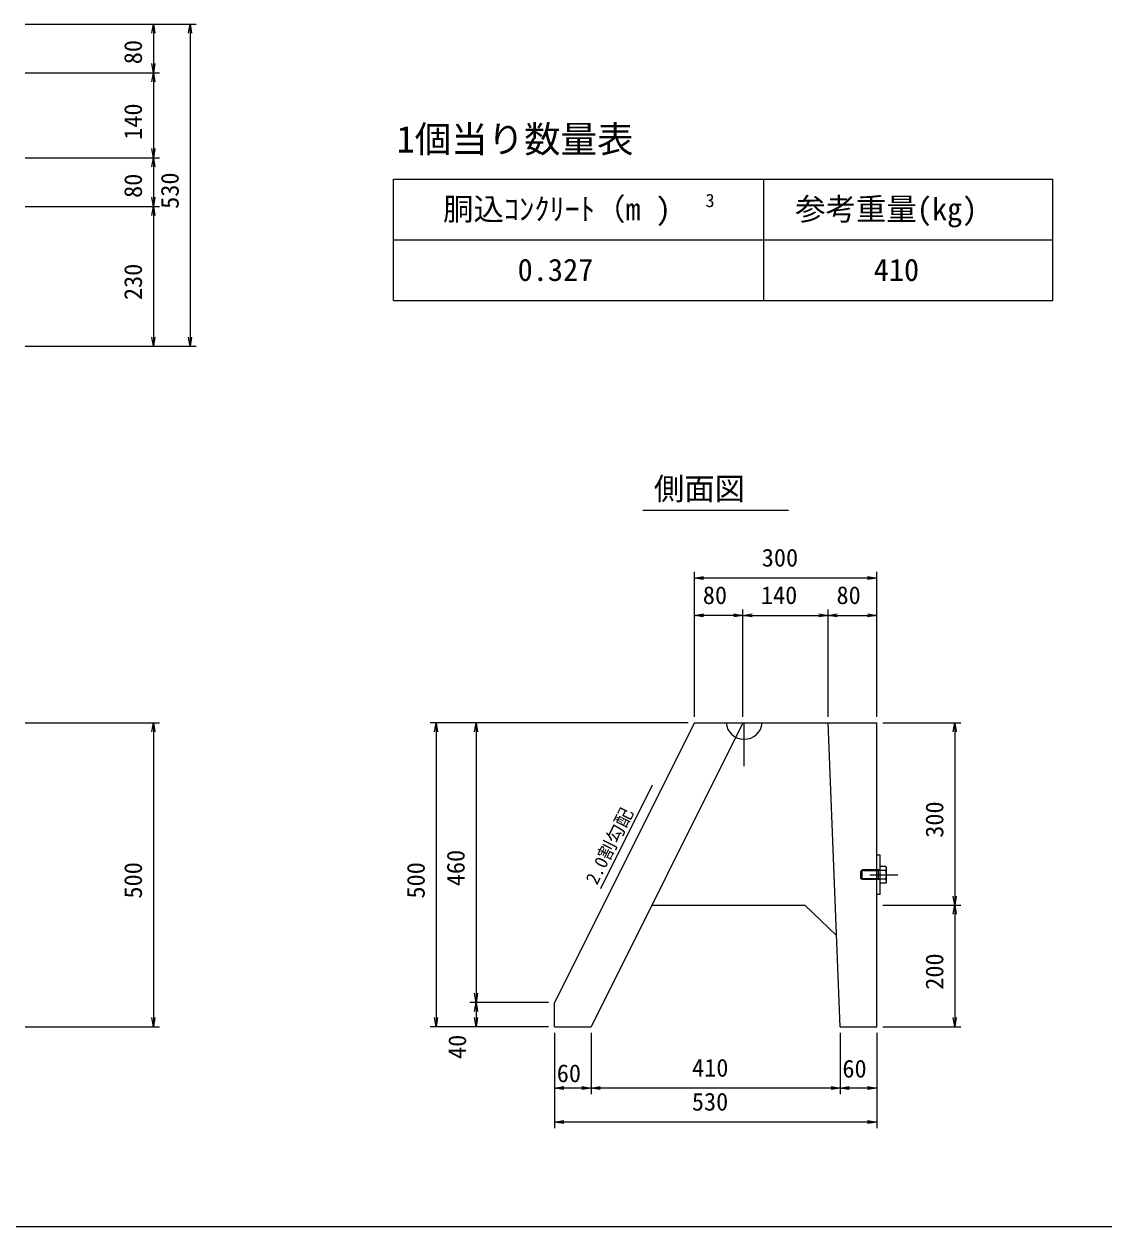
# Model space of a CAD drawing. Units: millimetres, scale not verified, with parts at other scales. Extents: x 28 to 42028, y -12 to 29688.
# Drawn here: x 13350 to 22235, y -12 to 9886 of the extents above; entities that cross this region are included whole.
import ezdxf
from ezdxf.enums import TextEntityAlignment as Align

# ---------------------------------------------------------------- set-up
doc = ezdxf.new("R2010")
doc.units = ezdxf.units.MM
doc.header["$LTSCALE"] = 50
for name, color, linetype, lineweight in [('0_2', 7, 'Continuous', 9), ('D-MTR-FRAM（材料表図枠）', 2, 'Continuous', 18), ('D-STR-DIM（寸法）', 7, 'Continuous', 18), ('D-STR-HTXT（旗揚げ）', 7, 'Continuous', 18), ('D-STR（構造物外形線）', 1, 'Continuous', 18), ('D-TTL(外枠）', 2, 'Continuous', 18)]:
    doc.layers.add(name, color=color, linetype=linetype, lineweight=lineweight)
for name, color, linetype in [('D-MTR-TXT(文字列）', 7, 'Continuous'), ('D-MTR（材料表タイトル）', 7, 'Continuous'), ('D-STR-TXT（文字）', 7, 'Continuous'), ('D-TTL-TXT（文字）', 7, 'Continuous')]:
    doc.layers.add(name, color=color, linetype=linetype)
doc.styles.add('ＭＳ ゴシック', font='')
doc.styles.get('ＭＳ ゴシック').set_extended_font_data('MS Gothic')

msp = doc.modelspace()

# ---------------------------------------------------------------- linework, layer by layer
at = {"layer": '0_2'}
for p, q in [((14401.69, 9810.96), (14414.19, 9885.96)), ((14414.19, 9885.96), (14426.69, 9810.96)), ((14704.02, 9810.96), (14716.52, 9885.96)), ((14716.52, 9885.96), (14729.02, 9810.96)), ((14414.19, 9485.96), (14401.69, 9560.96)), ((14426.69, 9560.96), (14414.19, 9485.96)), ((14401.69, 9410.96), (14414.19, 9485.96)), ((14414.19, 9485.96), (14426.69, 9410.96)), ((14414.19, 8785.96), (14401.69, 8860.96)), ((14426.69, 8860.96), (14414.19, 8785.96)), ((14401.69, 8710.96), (14414.19, 8785.96)), ((14414.19, 8785.96), (14426.69, 8710.96)), ((14414.19, 8385.96), (14401.69, 8460.96)), ((14426.69, 8460.96), (14414.19, 8385.96)), ((14401.69, 8310.96), (14414.19, 8385.96)), ((14414.19, 8385.96), (14426.69, 8310.96)), ((14414.19, 7235.96), (14401.69, 7310.96)), ((14426.69, 7310.96), (14414.19, 7235.96)), ((14716.52, 7235.96), (14704.02, 7310.96)), ((14729.02, 7310.96), (14716.52, 7235.96)), ((18865.18, 5327.95), (18940.18, 5340.45)), ((18940.18, 5315.45), (18865.18, 5327.95)), ((20290.18, 5340.45), (20365.18, 5327.95)), ((20365.18, 5327.95), (20290.18, 5315.45)), ((18865.18, 5019.69), (18940.18, 5032.19)), ((18940.18, 5007.19), (18865.18, 5019.69)), ((19190.18, 5032.19), (19265.18, 5019.69)), ((19265.18, 5019.69), (19190.18, 5007.19)), ((19265.18, 5019.69), (19340.18, 5032.19)), ((19340.18, 5007.19), (19265.18, 5019.69)), ((19890.18, 5032.19), (19965.18, 5019.69)), ((19965.18, 5019.69), (19890.18, 5007.19)), ((19965.18, 5019.69), (20040.18, 5032.19)), ((20040.18, 5007.19), (19965.18, 5019.69)), ((20290.18, 5032.19), (20365.18, 5019.69)), ((20365.18, 5019.69), (20290.18, 5007.19)), ((14401.69, 4060.96), (14414.19, 4135.96)), ((14414.19, 4135.96), (14426.69, 4060.96)), ((16728.13, 4060.96), (16740.63, 4135.96)), ((16740.63, 4135.96), (16753.13, 4060.96)), ((17056.22, 4060.96), (17068.72, 4135.96)), ((17068.72, 4135.96), (17081.22, 4060.96)), ((20995.21, 4060.96), (21007.71, 4135.96)), ((21007.71, 4135.96), (21020.21, 4060.96)), ((21007.71, 2635.96), (20995.21, 2710.96)), ((21020.21, 2710.96), (21007.71, 2635.96)), ((20995.21, 2560.96), (21007.71, 2635.96)), ((21007.71, 2635.96), (21020.21, 2560.96)), ((17068.72, 1835.96), (17056.22, 1910.96)), ((17081.22, 1910.96), (17068.72, 1835.96)), ((17056.22, 1760.96), (17068.72, 1835.96)), ((17068.72, 1835.96), (17081.22, 1760.96)), ((14414.19, 1635.96), (14401.69, 1710.96)), ((14426.69, 1710.96), (14414.19, 1635.96)), ((16740.63, 1635.96), (16728.13, 1710.96)), ((16753.13, 1710.96), (16740.63, 1635.96)), ((17068.72, 1635.96), (17056.22, 1710.96)), ((17081.22, 1710.96), (17068.72, 1635.96)), ((21007.71, 1635.96), (20995.21, 1710.96)), ((21020.21, 1710.96), (21007.71, 1635.96)), ((17715.18, 1130.92), (17790.18, 1143.42)), ((17790.18, 1118.42), (17715.18, 1130.92)), ((17940.18, 1143.42), (18015.18, 1130.92)), ((18015.18, 1130.92), (17940.18, 1118.42)), ((18015.18, 1130.92), (18090.18, 1143.42)), ((18090.18, 1118.42), (18015.18, 1130.92)), ((19990.18, 1143.42), (20065.18, 1130.92)), ((20065.18, 1130.92), (19990.18, 1118.42)), ((20065.18, 1130.92), (20140.18, 1143.42)), ((20140.18, 1118.42), (20065.18, 1130.92)), ((20290.18, 1143.42), (20365.18, 1130.92)), ((20365.18, 1130.92), (20290.18, 1118.42)), ((17715.18, 851.91), (17790.18, 864.41)), ((17790.18, 839.41), (17715.18, 851.91)), ((20290.18, 864.41), (20365.18, 851.91)), ((20365.18, 851.91), (20290.18, 839.41))]:
    msp.add_line(p, q, dxfattribs=at)
at = {"layer": '0_2', "lineweight": 18}
for p, q in [((14414.19, 9885.96), (14414.19, 9875.96)), ((14716.52, 9885.96), (14716.52, 9875.96)), ((14414.19, 9485.96), (14414.19, 9495.96)), ((14414.19, 9485.96), (14414.19, 9475.96)), ((14414.19, 8785.96), (14414.19, 8795.96)), ((14414.19, 8785.96), (14414.19, 8775.96)), ((14414.19, 8385.96), (14414.19, 8395.96)), ((14414.19, 8385.96), (14414.19, 8375.96)), ((14414.19, 7235.96), (14414.19, 7245.96)), ((14716.52, 7235.96), (14716.52, 7245.96)), ((18440.18, 5885.96), (19640.18, 5885.96)), ((18865.18, 5327.95), (18875.18, 5327.95)), ((20365.18, 5327.95), (20355.18, 5327.95)), ((18865.18, 5019.69), (18875.18, 5019.69)), ((19265.18, 5019.69), (19255.18, 5019.69)), ((19265.18, 5019.69), (19275.18, 5019.69)), ((19965.18, 5019.69), (19955.18, 5019.69)), ((19965.18, 5019.69), (19975.18, 5019.69)), ((20365.18, 5019.69), (20355.18, 5019.69)), ((14414.19, 4135.96), (14414.19, 4125.96)), ((16740.63, 4135.96), (16740.63, 4125.96)), ((17068.72, 4135.96), (17068.72, 4125.96)), ((21007.71, 4135.96), (21007.71, 4125.96)), ((21007.71, 2635.96), (21007.71, 2645.96)), ((21007.71, 2635.96), (21007.71, 2625.96)), ((17068.72, 1835.96), (17068.72, 1845.96)), ((17068.72, 1835.96), (17068.72, 1825.96)), ((14414.19, 1635.96), (14414.19, 1645.96)), ((16740.63, 1635.96), (16740.63, 1645.96)), ((17068.72, 1635.96), (17068.72, 1645.96)), ((21007.71, 1635.96), (21007.71, 1645.96)), ((17715.18, 1130.92), (17725.18, 1130.92)), ((18015.18, 1130.92), (18005.18, 1130.92)), ((18015.18, 1130.92), (18025.18, 1130.92)), ((20065.18, 1130.92), (20055.18, 1130.92)), ((20065.18, 1130.92), (20075.18, 1130.92)), ((20365.18, 1130.92), (20355.18, 1130.92)), ((17715.18, 851.91), (17725.18, 851.91)), ((20365.18, 851.91), (20355.18, 851.91))]:
    msp.add_line(p, q, dxfattribs=at)
at = {"layer": 'D-MTR-FRAM（材料表図枠）'}
for p, q in [((16389.98, 7610.53), (16389.98, 8610.53)), ((16389.98, 8610.53), (21815.02, 8610.53)), ((19436.62, 7610.53), (19436.62, 8610.53)), ((21815.02, 7610.53), (21815.02, 8610.53)), ((16389.98, 8110.53), (21815.02, 8110.53)), ((16389.98, 7610.53), (21815.02, 7610.53))]:
    msp.add_line(p, q, dxfattribs=at)
at = {"layer": 'D-STR-DIM（寸法）'}
for p, q in [((13360.18, 9885.96), (14464.19, 9885.96)), ((13360.18, 9885.96), (14766.52, 9885.96)), ((14414.19, 9875.96), (14414.19, 9495.96)), ((14716.52, 9875.96), (14716.52, 7245.96)), ((13360.18, 9485.96), (14464.19, 9485.96)), ((13360.18, 9485.96), (14464.19, 9485.96)), ((14414.19, 9475.96), (14414.19, 8795.96)), ((13360.18, 8785.96), (14464.19, 8785.96)), ((13360.18, 8785.96), (14464.19, 8785.96)), ((14414.19, 8775.96), (14414.19, 8395.96)), ((13360.18, 8385.96), (14464.19, 8385.96)), ((13360.18, 8385.96), (14464.19, 8385.96)), ((14414.19, 8375.96), (14414.19, 7245.96)), ((13360.18, 7235.96), (14464.19, 7235.96)), ((13360.18, 7235.96), (14766.52, 7235.96)), ((18865.18, 4185.96), (18865.18, 5377.95)), ((20365.18, 4185.96), (20365.18, 5377.95)), ((20355.18, 5327.95), (18875.18, 5327.95)), ((18865.18, 4185.96), (18865.18, 5069.69)), ((19265.18, 4185.96), (19265.18, 5069.69)), ((19265.18, 4185.96), (19265.18, 5069.69)), ((19965.18, 4185.96), (19965.18, 5069.69)), ((19965.18, 4185.96), (19965.18, 5069.69)), ((20365.18, 4185.96), (20365.18, 5069.69)), ((19255.18, 5019.69), (18875.18, 5019.69)), ((19275.18, 5019.69), (19955.18, 5019.69)), ((19975.18, 5019.69), (20355.18, 5019.69)), ((13360.18, 4135.96), (14464.19, 4135.96)), ((14414.19, 4125.96), (14414.19, 1645.96)), ((18790.18, 4135.96), (16690.63, 4135.96)), ((16740.63, 4125.96), (16740.63, 1645.96)), ((18815.18, 4135.96), (17018.72, 4135.96)), ((17068.72, 4125.96), (17068.72, 1845.96)), ((20415.18, 4135.96), (21057.71, 4135.96)), ((21007.71, 4125.96), (21007.71, 2645.96)), ((20415.18, 2635.96), (21057.71, 2635.96)), ((20415.18, 2635.96), (21057.71, 2635.96)), ((21007.71, 2625.96), (21007.71, 1645.96)), ((17665.18, 1835.96), (17018.72, 1835.96)), ((17665.18, 1835.96), (17018.72, 1835.96)), ((17068.72, 1825.96), (17068.72, 1645.96)), ((13360.18, 1635.96), (14464.19, 1635.96)), ((17665.18, 1635.96), (16690.63, 1635.96)), ((17665.18, 1635.96), (17018.72, 1635.96)), ((17715.18, 1585.96), (17715.18, 801.91)), ((17715.18, 1585.96), (17715.18, 1080.92)), ((18015.18, 1585.96), (18015.18, 1080.92)), ((18015.18, 1585.96), (18015.18, 1080.92)), ((20065.18, 1585.96), (20065.18, 1080.92)), ((20065.18, 1585.96), (20065.18, 1080.92)), ((20365.18, 1585.96), (20365.18, 801.91)), ((20365.18, 1585.96), (20365.18, 1080.92)), ((20415.18, 1635.96), (21057.71, 1635.96)), ((18005.18, 1130.92), (17725.18, 1130.92)), ((20055.18, 1130.92), (18025.18, 1130.92)), ((20355.18, 1130.92), (20075.18, 1130.92)), ((20355.18, 851.91), (17725.18, 851.91))]:
    msp.add_line(p, q, dxfattribs=at)
at = {"layer": 'D-STR-HTXT（旗揚げ）'}
msp.add_line((18095.44, 2774.56), (18520.96, 3625.59), dxfattribs=at)
at = {"layer": 'D-STR（構造物外形線）'}
for p, q in [((18865.18, 4135.96), (17715.18, 1835.96)), ((19265.18, 4135.96), (18015.18, 1635.96)), ((18865.18, 4135.96), (20365.18, 4135.96)), ((19275.04, 3781.04), (19275.04, 4135.96)), ((20065.18, 1635.96), (19965.18, 4135.96)), ((20365.18, 1635.96), (20365.18, 4135.96)), ((20395.18, 3048.46), (20365.18, 3048.46)), ((20395.18, 2723.46), (20395.18, 3048.46)), ((20245.18, 2925.96), (20235.18, 2915.96)), ((20235.18, 2855.96), (20235.18, 2915.96)), ((20379.18, 2917.96), (20237.18, 2917.96)), ((20395.18, 2925.96), (20245.18, 2925.96)), ((20245.18, 2845.96), (20245.18, 2925.96)), ((20308.6, 2885.96), (20540.46, 2885.96)), ((20379.18, 2845.96), (20379.18, 2925.96)), ((20395.18, 2925.96), (20379.18, 2917.96)), ((20439.82, 2955.24), (20395.18, 2955.24)), ((20395.18, 2816.68), (20395.18, 2955.24)), ((20439.82, 2920.6), (20395.18, 2920.6)), ((20445.18, 2945.96), (20439.82, 2955.24)), ((20445.18, 2825.96), (20445.18, 2945.96)), ((20245.18, 2845.96), (20235.18, 2855.96)), ((20379.18, 2853.96), (20237.18, 2853.96)), ((20395.18, 2845.96), (20245.18, 2845.96)), ((20395.18, 2845.96), (20379.18, 2853.96)), ((20439.82, 2851.32), (20395.18, 2851.32)), ((20439.82, 2816.68), (20395.18, 2816.68)), ((20439.82, 2816.68), (20445.18, 2825.96)), ((20395.18, 2723.46), (20365.18, 2723.46)), ((18515.18, 2635.96), (19775.18, 2635.96)), ((19775.18, 2635.96), (20035.18, 2385.96)), ((17715.18, 1635.96), (17715.18, 1835.96)), ((17715.18, 1635.96), (18015.18, 1635.96)), ((20065.18, 1635.96), (20365.18, 1635.96))]:
    msp.add_line(p, q, dxfattribs=at)
for centre, radius, start, end in [((19275.04, 4150.96), 150, 185.73917, 354.26083), ((20414.51, 2937.92), 30.67, 325.61575, 34.38425), ((20330.54, 2885.96), 114.64, 342.41205, 17.58795), ((20414.51, 2834), 30.67, 325.61575, 34.38425)]:
    msp.add_arc(centre, radius, start, end, dxfattribs=at)
at = {"layer": 'D-TTL(外枠）'}
msp.add_line((42027.98, -11.54), (27.98, -11.54), dxfattribs=at)

# ---------------------------------------------------------------- texts
at = {"layer": 'D-MTR-TXT(文字列）', "style": 'ＭＳ ゴシック'}
for s, height, p in [('胴込ｺﾝｸﾘｰﾄ（m )', 183.3, (16798.11, 8217.35)), ('3', 110, (18957.06, 8346.79)), ('参考重量(kg)', 183.3, (19694.81, 8217.35)), ('0.327', 183.3, (17410.93, 7717.06)), ('410', 183.3, (20340.51, 7717.06))]:
    msp.add_text(s, height=height, dxfattribs=at).set_placement(p, align=Align.BOTTOM_LEFT)
at = {"layer": 'D-MTR（材料表タイトル）', "style": 'ＭＳ ゴシック'}
msp.add_text('1個当り数量表', height=219.9, dxfattribs=at).set_placement((16415.03, 8763.06), align=Align.BOTTOM_LEFT)
at = {"layer": 'D-STR-DIM（寸法）', "style": 'ＭＳ ゴシック'}
for s, p in [('80', (14364.19, 9555.51)), ('140', (14364.19, 8933.42)), ('80', (14364.19, 8455.51)), ('530', (14666.52, 8365.53)), ('230', (14364.19, 7615.02)), ('300', (20957.71, 3190.53)), ('460', (17018.72, 2792.05)), ('500', (14364.19, 2690.53)), ('500', (16690.63, 2690.53)), ('200', (20957.71, 1940.02)), ('40', (17031.22, 1370.63))]:
    msp.add_text(s, height=146.6, rotation=90, dxfattribs=at).set_placement(p, align=Align.BOTTOM_LEFT)
for s, p in [('300', (19419.75, 5377.95)), ('80', (18934.72, 5069.69)), ('140', (19412.64, 5069.69)), ('80', (20034.72, 5069.69)), ('60', (17733.2, 1136)), ('410', (18846.27, 1180.92)), ('60', (20083.2, 1173.61)), ('530', (18844.75, 901.91))]:
    msp.add_text(s, height=146.6, dxfattribs=at).set_placement(p, align=Align.BOTTOM_LEFT)
at = {"layer": 'D-STR-TXT（文字）', "style": 'ＭＳ ゴシック'}
msp.add_text('2.0割勾配', height=110, rotation=63.435, dxfattribs=at).set_placement((18093.22, 2781.3), align=Align.BOTTOM_LEFT)
at = {"layer": 'D-TTL-TXT（文字）', "style": 'ＭＳ ゴシック'}
msp.add_text('側面図', height=183.3, dxfattribs=at).set_placement((18532.4, 5915.87), align=Align.BOTTOM_LEFT)

doc.saveas('drawing.dxf')
